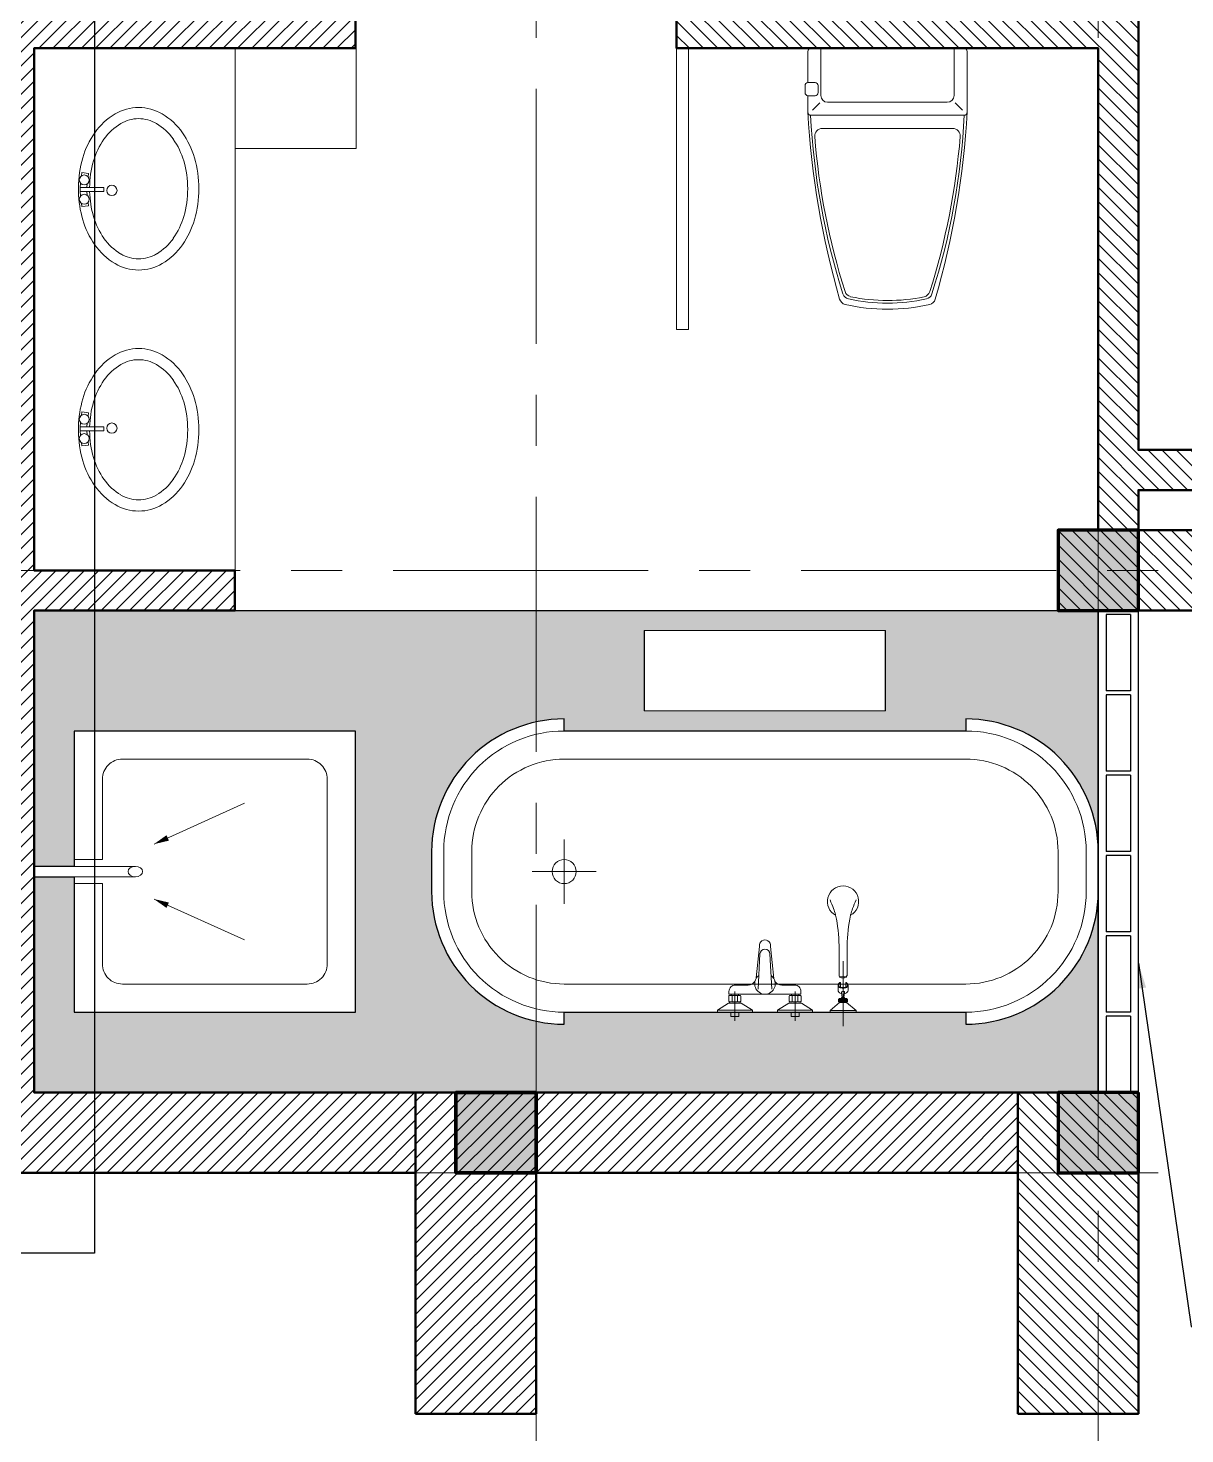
# Model space of a CAD drawing. Header units: inches. Extents: x 88947 to 296847, y 35049 to 161062.
# Drawn here: x 162283 to 165163, y 63057 to 66557 of the extents above; entities that cross this region are included whole.
import ezdxf

# ---------------------------------------------------------------- set-up
doc = ezdxf.new("R2010")
doc.units = ezdxf.units.IN
doc.header["$MEASUREMENT"] = 0
doc.linetypes.add('ACAD_ISO03W100', pattern=[30, 12, -18])
doc.linetypes.add('CENTER', pattern=[50.8, 31.75, -6.35, 6.35, -6.35])
for name, color, linetype, lineweight in [('A-Dims', 145, 'Continuous', 25), ('HACTH', 8, 'Continuous', 5), ('HATCH', 8, 'Continuous', 5), ('KHUNG 1', 6, 'Continuous', 70), ('Net thay', 3, 'Continuous', 25), ('netthay', 254, 'Continuous', 25), ('TRUC', 252, 'ACAD_ISO03W100', 13), ('TUONG', 4, 'Continuous', 50), ('vdung', 56, 'Continuous', 9)]:
    doc.layers.add(name, color=color, linetype=linetype, lineweight=lineweight)
doc.styles.add('VNI-HELVE-CONDENSE', font='VNARIAL.TTF', dxfattribs={"width": 0.7})
doc.dimstyles.new('TAS-50', dxfattribs={"dimscale": 25, "dimtxt": 2.5, "dimasz": 0.7, "dimexe": 1.5, "dimexo": 1.5, "dimgap": 0.8, "dimtad": 1, "dimdec": 0, "dimzin": 3, "dimdsep": 46, "dimtxsty": 'VNI-HELVE-CONDENSE', "dimblk": 'TICK', "dimcen": 2.5, "dimclrt": 71, "dimazin": 2, "dimtfac": 0.75, "dimtdec": 0, "dimtix": 1, "dimtmove": 2, "dimatfit": 2, "dimldrblk": 'TICK123', "dimfxl": 1.5, "dimtolj": 1, "dimtzin": 0, "dimarcsym": 0})
doc.dimstyles.new('TL 50', dxfattribs={"dimscale": 50, "dimtxt": 1.25, "dimasz": 0.5, "dimexe": 1, "dimexo": 1, "dimgap": 0.5, "dimtad": 1, "dimdec": 0, "dimzin": 3, "dimdsep": 46, "dimtxsty": 'VNI-HELVE-CONDENSE', "dimblk": 'DOT', "dimcen": 2, "dimclrt": 7, "dimazin": 2, "dimtfac": 0.75, "dimtdec": 0, "dimtix": 1, "dimtmove": 2, "dimatfit": 2, "dimfxl": 1.5, "dimtolj": 1, "dimtzin": 0, "dimarcsym": 0})

# ---------------------------------------------------------------- blocks, each defined once
blk = doc.blocks.new('_Dot')
at = {"layer": 'netthay', "color": 0, "lineweight": -2}
blk.add_line((-0.5, 0), (-1, 0), dxfattribs=at)
at = {"layer": 'netthay', "color": 0, "const_width": 0.5}
blk.add_lwpolyline([(-0.25, 0, 1), (0.25, 0, 1)], format="xyb", close=True, dxfattribs=at)
blk = doc.blocks.new('A$C03A4483D')
at = {"layer": 'HATCH'}
h = blk.add_hatch(dxfattribs=at)
h.set_pattern_fill('ANSI31', color=256, scale=200, style=0)
h.set_pattern_definition([(45, (1e-08, -1500), (-17.6777, 17.6777), [])])
h.paths.add_polyline_path([(200, -2000), (-100, -2000), (-100, -1200), (200, -1200)])
h = blk.add_hatch(dxfattribs=at)
h.set_pattern_fill('ANSI31', color=256, scale=200, style=0)
h.set_pattern_definition([(45, (1500, -1500), (-17.6777, 17.6777), [])])
h.paths.add_polyline_path([(1700, -2000), (1400, -2000), (1400, -1200), (1700, -1200)])
h = blk.add_hatch(dxfattribs=at)
h.set_pattern_fill('ANSI31', color=256, scale=200, style=0)
h.set_pattern_definition([(45, (3500, -1500), (-17.6777, 17.6777), [])])
h.paths.add_polyline_path([(3700, -2000), (4000, -2000), (4000, -1200), (3700, -1200)])
h = blk.add_hatch(dxfattribs=at)
h.set_pattern_fill('ANSI31', color=256, scale=200, style=0)
h.set_pattern_definition([(135, (5400, -1500), (17.6777, 17.6777), [])])
h.paths.add_polyline_path([(5200, -2000), (5500, -2000), (5500, -1200), (5200, -1200)])
at = {"layer": 'KHUNG 1'}
for points in [[(-100, -1200), (100, -1200), (100, -1400), (-100, -1400)], [(1400, -1200), (1600, -1200), (1600, -1400), (1400, -1400)], [(3800, -1200), (4000, -1200), (4000, -1400), (3800, -1400)], [(4000, -1200), (3800, -1200), (3800, -1400), (4000, -1400)], [(5500, -1200), (5300, -1200), (5300, -1400), (5500, -1400)]]:
    blk.add_lwpolyline(points, close=True, dxfattribs=at)
for points in [[(-100, -1400), (100, -1400), (-100, -1200), (100, -1200)], [(1400, -1400), (1600, -1400), (1400, -1200), (1600, -1200)], [(3800, -1400), (4000, -1400), (3800, -1200), (4000, -1200)], [(4000, -1400), (3800, -1400), (4000, -1200), (3800, -1200)], [(5500, -1400), (5300, -1400), (5500, -1200), (5300, -1200)]]:
    blk.add_solid(points, dxfattribs=at)
at = {"layer": 'TUONG'}
for points in [[(200, -2000), (-100, -2000), (-100, -1200), (200, -1200)], [(1700, -2000), (1400, -2000), (1400, -1200), (1700, -1200)], [(3700, -2000), (4000, -2000), (4000, -1200), (3700, -1200)], [(5200, -2000), (5500, -2000), (5500, -1200), (5200, -1200)]]:
    blk.add_lwpolyline(points, close=True, dxfattribs=at)
blk = doc.blocks.new('vtt2')
for p, q in [((-10.1, 0), (10.1, 0)), ((10.1, 0), (10.1, -10.1)), ((139.9, 0), (139.9, -10.1)), ((160.1, 0), (139.9, 0)), ((-43.6, -15.6), (-43.6, -11)), ((-43.6, -11), (43.6, -11)), ((-15.7, -33.5), (-43.6, -15.6)), ((-43.6, -15.6), (43.6, -15.6)), ((0, -33.5), (-15.7, -33.5)), ((-13, -36.7), (-13.6, -33.5)), ((10.1, -10.1), (-10.1, -10.1)), ((0, -33.5), (15.7, -33.5)), ((13, -36.7), (13.6, -33.5)), ((15.7, -33.5), (43.6, -15.6)), ((43.6, -15.6), (43.6, -11)), ((106.4, -15.6), (106.4, -11)), ((193.6, -11), (106.4, -11)), ((134.3, -33.5), (106.4, -15.6)), ((193.6, -15.6), (106.4, -15.6)), ((150, -33.5), (134.3, -33.5)), ((137, -36.7), (136.4, -33.5)), ((139.9, -10.1), (160.1, -10.1)), ((150, -33.5), (165.7, -33.5)), ((163, -36.7), (163.6, -33.5)), ((165.7, -33.5), (193.6, -15.6)), ((193.6, -15.6), (193.6, -11)), ((237.1, -15.3), (237.1, -11)), ((301.9, -11), (237.1, -11)), ((260.9, -34.8), (237.1, -15.3)), ((301.9, -15.3), (237.1, -15.3)), ((260.9, -34.8), (269.5, -34.8)), ((278.1, -34.8), (269.5, -34.8)), ((278.1, -34.8), (301.9, -15.3)), ((301.9, -15.3), (301.9, -11)), ((-14.8, -50.8), (-14.8, -38.7)), ((-12.8, -36.7), (-9.6, -36.7)), ((-9.1, -55.9), (-9.1, -52.7)), ((-6.9, -52.1), (-6.9, -37.3)), ((-4.3, -36.7), (4.3, -36.7)), ((4.3, -52.8), (-4.3, -52.8)), ((6.9, -52.1), (6.9, -37.3)), ((9.1, -55.9), (9.1, -52.7)), ((9.6, -36.7), (12.8, -36.7)), ((12.8, -52.8), (9.6, -52.8)), ((14.8, -38.7), (14.8, -50.8)), ((57.9, -68.1), (62.6, -155.9)), ((92.1, -68.1), (87.4, -155.9)), ((135.2, -38.7), (135.2, -50.8)), ((140.4, -36.7), (137.2, -36.7)), ((137.2, -52.8), (140.4, -52.8)), ((140.9, -55.9), (140.9, -52.7)), ((143.1, -52.1), (143.1, -37.3)), ((154.3, -36.7), (145.7, -36.7)), ((145.7, -52.8), (154.3, -52.8)), ((156.9, -52.1), (156.9, -37.3)), ((159.1, -55.9), (159.1, -52.7)), ((162.8, -36.7), (159.6, -36.7)), ((164.8, -50.8), (164.8, -38.7)), ((257, -65), (257, -78.4)), ((280.5, -36.6), (258.5, -36.6)), ((258.5, -43.3), (258.5, -36.6)), ((258.5, -43.3), (280.5, -43.3)), ((260.9, -45.1), (269.5, -45.1)), ((265.7, -59.9), (267.2, -47.3)), ((278.1, -45.1), (269.5, -45.1)), ((273.3, -59.9), (271.8, -47.3)), ((280.5, -43.3), (280.5, -36.6)), ((282, -65), (282, -78.4))]:
    blk.add_line(p, q)
at = {"linetype": 'Continuous'}
for p, q in [((0, 10.9), (0, -62.4)), ((150, 10.9), (150, -62.4)), ((269.5, -138.3), (269.5, 24)), ((259.5, -43.3), (259.5, -36.6)), ((260.5, -43.3), (260.5, -36.6)), ((261.5, -43.3), (261.5, -36.6)), ((262.5, -43.3), (262.5, -36.6)), ((263.5, -43.3), (263.5, -36.6)), ((264.5, -43.3), (264.5, -36.6)), ((265.5, -43.3), (265.5, -36.6)), ((266.5, -43.3), (266.5, -36.6)), ((267.5, -43.3), (267.5, -36.6)), ((268.5, -43.3), (268.5, -36.6)), ((269.5, -43.3), (269.5, -36.6)), ((270.5, -43.3), (270.5, -36.6)), ((271.5, -43.3), (271.5, -36.6)), ((272.5, -43.3), (272.5, -36.6)), ((273.5, -43.3), (273.5, -36.6)), ((274.5, -43.3), (274.5, -36.6)), ((275.5, -43.3), (275.5, -36.6)), ((276.5, -43.3), (276.5, -36.6)), ((277.5, -43.3), (277.5, -36.6)), ((278.5, -43.3), (278.5, -36.6)), ((279.5, -43.3), (279.5, -36.6)), ((262.9, -85.1), (262.9, -73.3)), ((276.1, -85.1), (276.1, -73.3))]:
    blk.add_line(p, q, dxfattribs=at)
for points in [[(-10.1, -10.1), (-10.1, 0)], [(160.1, -10.1), (160.1, 0)]]:
    blk.add_lwpolyline(points)
for points in [[(-9.6, -52.8), (-12.8, -52.8, -0.414214), (-14.8, -50.8)], [(52.9, -94.7, -0.076151), (50, -87.5, 0.253452), (33.2, -78.4), (1.3, -78.4, -0.414214), (-14.7, -62.4), (-14.7, -55.9), (164.7, -55.9), (164.7, -62.4, -0.414214), (148.7, -78.4), (116.8, -78.4, 0.253452), (100, -87.5, -0.076151), (97.1, -94.7)], [(159.6, -52.8), (162.8, -52.8, 0.414214), (164.8, -50.8)], [(266, -57.5, 0.018576), (264.5, -57.8, 0.076901), (260.7, -59.4, 0.107156), (257.9, -62.2, 0.146395), (257, -65, 0.146395)], [(282, -65, 0.146395), (281.1, -62.2, 0.107156), (278.3, -59.4, 0.076901), (274.5, -57.8, 0.018576), (273, -57.5, 0.063925)], [(53.1, -96.3), (61.4, -174.7, 1.184895), (88.6, -174.7), (97, -94.9)], [(261.6, -99.8, 0.24616), (259.5, -102.6), (259.5, -176.9, -0.04738), (251, -252.2, 3.957386), (288, -252.2, -0.04738), (279.5, -176.9), (279.5, -102.6, 0.182299), (278.2, -100.3, 0.036518), (277.4, -96.9, 0.144549), (261.6, -96.9, 0.036518), (260.8, -100.3)], [(269.5, -70.5, 0.063925), (264.5, -71.2, 0.076901), (260.7, -72.8, 0.107156), (257.9, -75.6, 0.146395), (257, -78.4, 0.146395), (257.9, -81.2, 0.107156), (260.7, -83.9, 0.045668), (262.9, -85.1, 0.063925)], [(276.1, -85.1, 0.045668), (278.3, -83.9, 0.107156), (281.1, -81.2, 0.146395), (282, -78.4, 0.146395), (281.1, -75.6, 0.107156), (278.3, -72.8, 0.076901), (274.5, -71.2, 0.063925), (269.5, -70.5, 0.063925)]]:
    blk.add_lwpolyline(points, format="xyb")
for points in [[(269.5, -72, 0.063925), (264.9, -72.6, 0.076901), (261.5, -74.1, 0.107156), (259.1, -76.4, 0.146395), (258.5, -78.4, 0.146395), (259.1, -80.3, 0.107156), (261.5, -82.7, 0.033209), (262.9, -83.4, 0.063925)], [(276.1, -83.4, 0.033209), (277.5, -82.7, 0.107156), (279.9, -80.3, 0.146395), (280.5, -78.4, 0.146395), (279.9, -76.4, 0.107156), (277.5, -74.1, 0.076901), (274.1, -72.6, 0.063925), (269.5, -72, 0.063925)]]:
    blk.add_lwpolyline(points, format="xyb", dxfattribs=at)
for centre, radius, start, end in [((261.3, -36.3), 1.64, 104.0487, 187.5065), ((277.7, -36.3), 1.64, 352.4935, 75.9513), ((-12.8, -38.7), 2, 90, 180), ((-22.8, -97.2), 61.9, 75.1734, 77.7048), ((-22.8, 7.7), 61.9, 282.2952, 284.8266), ((8.9, -97.2), 61.9, 102.2952, 104.8266), ((8.9, 7.7), 61.9, 255.1734, 257.7048), ((-8.9, -97.2), 61.9, 75.1734, 77.7048), ((-8.9, 7.7), 61.9, 282.2952, 284.8266), ((22.8, -97.2), 61.9, 102.2952, 104.8266), ((22.8, 7.7), 61.9, 255.1734, 257.7048), ((12.8, -38.7), 2, 0, 90), ((12.8, -50.8), 2, 270, 0), ((75, -81.6), 25.7, 346.8148, 193.1852), ((137.2, -38.7), 2, 90, 180), ((137.2, -50.8), 2, 180, 270), ((127.2, -97.2), 61.9, 75.1734, 77.7048), ((127.2, 7.7), 61.9, 282.2952, 284.8266), ((158.9, -97.2), 61.9, 102.2952, 104.8266), ((158.9, 7.7), 61.9, 255.1734, 257.7048), ((141.1, -97.2), 61.9, 75.1734, 77.7048), ((141.1, 7.7), 61.9, 282.2952, 284.8266), ((172.8, -97.2), 61.9, 102.2952, 104.8266), ((172.8, 7.7), 61.9, 255.1734, 257.7048), ((162.8, -38.7), 2, 0, 90), ((261.3, -43.6), 1.64, 172.4935, 255.9513), ((269.1, -43.3), 4.42, 204.1816, 274.5789), ((268, -60.2), 2.4, 173.0536, 247.3092), ((269.5, -56.7), 6.2, 247.3092, 292.6908), ((269.9, -43.3), 4.42, 265.4211, 335.8184), ((271, -60.2), 2.4, 292.6908, 6.9464), ((277.7, -43.6), 1.64, 284.0487, 7.5065), ((75, -81.6), 25.7, 210.604, 233.5986), ((33.2, -98.4), 20, 6.0147, 10.6781), ((75, -81.6), 25.7, 306.4014, 329.396), ((116.8, -98.4), 20, 169.3219, 173.9853), ((269.5, -126.6), 28, 73.5498, 106.4502), ((275.8, -103.2), 3.78, 49.8361, 63.8259), ((75, -155.3), 12.4, 183.071, 356.929), ((-23251, 9104.2), 25297.4, 338.19981, 338.25273), ((31.2, -193.6), 227.5, 340.6929, 344.5981), ((-141.1, -169.6), 400.7, 347.8411, 348.1128), ((680.1, -169.6), 400.7, 191.8872, 192.1589), ((507.8, -193.6), 227.5, 195.4019, 199.3071), ((23790, 9104.2), 25297.4, 201.74727, 201.80019)]:
    blk.add_arc(centre, radius, start, end)
blk = doc.blocks.new('A$C3CB60EA6')
at = {"layer": 'HACTH'}
for points in [[(-1550, -520), (-1550, -680)], [(-1470, -600), (-1630, -600)]]:
    blk.add_lwpolyline(points, dxfattribs=at)
blk.add_circle((-1550, -600), 30, dxfattribs=at)
at = {"layer": 'vdung'}
for points in [[(-1550, -980, -0.414214), (-1880, -650), (-1880, -550, -0.414214), (-1550, -220)], [(-550, -980, 0.414214), (-220, -650), (-220, -550, 0.414214), (-550, -220)]]:
    blk.add_lwpolyline(points, format="xyb", dxfattribs=at)
for points in [[(-1550, -250), (-1550, -220)], [(-550, -250), (-550, -220)], [(-1550, -250), (-1550, -250)], [(-550, -250), (-550, -250)], [(-1550, -980), (-1550, -950)], [(-550, -980), (-550, -950)]]:
    blk.add_lwpolyline(points, dxfattribs=at)
for points in [[(-1550, -250), (-550, -250, -0.414214), (-250, -550), (-250, -650, -0.414214), (-550, -950), (-1550, -950, -0.414214), (-1850, -650), (-1850, -550, -0.414214)], [(-1550, -320), (-550, -320, -0.414214), (-320, -550), (-320, -650, -0.414214), (-550, -880), (-1550, -880, -0.414214), (-1780, -650), (-1780, -550, -0.414214)]]:
    blk.add_lwpolyline(points, format="xyb", close=True, dxfattribs=at)
at = {"layer": 'vdung', "xscale": -1, "rotation": 180}
blk.add_blockref('vtt2', (-1125, -961), dxfattribs=at)
blk = doc.blocks.new('TICK')
at = {"layer": 'A-Dims', "color": 1}
for p, q in [((-2, 0), (2, 0)), ((0, 1.5), (0, -1.5))]:
    blk.add_line(p, q, dxfattribs=at)
at = {"layer": 'A-Dims', "color": 1, "const_width": 0.788}
blk.add_lwpolyline([(-0.33, -0.35), (0.38, 0.38)], dxfattribs=at)
at = {"layer": 'A-Dims', "color": 1, "const_width": 0.394}
for points in [[(0.24, 0.52, -0.414214), (0.52, 0.52, -1)], [(0.52, 0.52, -0.414214), (0.52, 0.24, -1)], [(-0.47, -0.21, 0.414214), (-0.47, -0.49, 1)], [(-0.47, -0.49, 0.414214), (-0.19, -0.49, 1)]]:
    blk.add_lwpolyline(points, format="xyb", dxfattribs=at)
blk = doc.blocks.new('TICK123')
at = {"layer": 'A-Dims', "color": 1}
blk.add_lwpolyline([(0.05, 0, 0, 0.84, 0), (-2.11, 0, 8.4, 8.4, 0)], format="xyseb", dxfattribs=at)
blk = doc.blocks.new('WC05_P')
for p, q in [((-163.4, 541.6), (-163.4, 400.6)), ((233.6, 541.6), (233.6, 400.6)), ((-210.4, 430.1), (-210.4, 409.1)), ((-202.4, 439.1), (-180.4, 439.1)), ((-171.4, 430.1), (-171.4, 409.1)), ((-202.4, 400.1), (-180.4, 400.1)), ((-166.9, 378.6), (-188.2, 357.3)), ((-143.4, 380.6), (213.6, 380.6)), ((237.1, 378.6), (258.4, 357.3)), ((-192.4, 341.6), (262.6, 341.6)), ((-159.3, 302.6), (229.5, 302.6))]:
    blk.add_line(p, q)
blk.add_lwpolyline([(-202.4, 439.1), (-202.4, 531.6, -0.414214), (-192.4, 541.6), (262.6, 541.6, -0.414214), (272.6, 531.6), (272.6, 351.6, -0.056436), (177.5, -206.3, -0.271858), (161, -222, -0.114547), (-90.9, -221.9, -0.271578), (-107.4, -206.2, -0.056423), (-202.4, 351.6), (-202.4, 400.1)], format="xyb")
for centre, radius, start, end in [((-201.3, 430.1), 9.11, 96.9667, 179.7014), ((-180.4, 430.1), 9, 0, 90), ((-201.3, 409.2), 9.12, 180.3051, 262.9578), ((-180.4, 409.1), 9, 270, 0), ((-143.4, 400.6), 20, 180, 270), ((213.6, 400.6), 20, 270, 0), ((-192.4, 351.6), 10, 180, 270), ((1906, 447.2), 2102.6, 182.8743, 197.6554), ((-1835.8, 447.2), 2102.6, 342.3446, 357.1257), ((262.6, 351.6), 10, 270, 0), ((-159.3, 280.1), 22.5, 90, 184.6246), ((229.5, 280.1), 22.5, 355.3754, 90), ((1905.9, 447.2), 2094.5, 184.6245, 197.5277), ((-1835.8, 447.2), 2094.6, 342.464, 355.3754), ((-76.1, -183.7), 22.5, 197.6554, 257.5059), ((-69.9, -176.8), 22.5, 197.5277, 258.1005), ((35.1, 318), 536.4, 257.5059, 282.4941), ((35.7, 324.3), 534.7, 258.1005, 281.7373), ((139.9, -177.1), 22.5, 281.7373, 342.464), ((146.2, -183.7), 22.5, 282.4941, 342.3446)]:
    blk.add_arc(centre, radius, start, end)
blk = doc.blocks.new('C DDFFG')
for p, q in [((1786522.2, 1255885.8), (1786522.2, 1255963.2)), ((1786522.2, 1255963.2), (1786535, 1255963.2)), ((1786535, 1255963.2), (1786535, 1255885.8)), ((1786473.1, 1255891.7), (1786475.7, 1255913.5)), ((1786475.7, 1255913.5), (1786486.7, 1255912.2)), ((1786510, 1255909.4), (1786522.2, 1255907.9)), ((1786547.3, 1255909.4), (1786535, 1255907.9)), ((1786581.5, 1255913.5), (1786570.5, 1255912.2)), ((1786584.2, 1255891.7), (1786581.5, 1255913.5)), ((1786483.7, 1255890.4), (1786473.1, 1255891.7)), ((1786522.2, 1255885.8), (1786507.8, 1255887.5)), ((1786536.1, 1255880.6), (1786521.8, 1255880.4)), ((1786535, 1255885.8), (1786522.2, 1255885.8)), ((1786535, 1255885.8), (1786549.4, 1255887.5)), ((1786573.6, 1255890.4), (1786584.2, 1255891.7))]:
    blk.add_line(p, q)
at = {"extrusion": (0, 0, -1)}
for centre, major_axis, start_param, end_param in [((1786525.9, 1255911.7), (-256.6, 256.6), 0.503187, 0.785398), ((1786525.9, 1255911.7), (-256.6, -256.6), 2.356194, 2.638405), ((1786502.2, 1255993.2), (-196.6, 196.6), 0.174672, 0.503187), ((1786502.2, 1255993.2), (-170.6, -170.6), 1.745469, 2.073984), ((1786525.9, 1255911.7), (-230.7, 230.7), 0.503187, 0.785398), ((1786525.9, 1255911.7), (-230.7, -230.7), 2.356194, 2.638405), ((1786549.5, 1255993.2), (-170.6, 170.6), 1.067609, 1.396124), ((1786549.5, 1255993.2), (-196.6, -196.6), 2.638405, 2.96692), ((1786466.1, 1256044.9), (-152, -152), 1.319717, 1.745469), ((1786466.1, 1256044.9), (-126.1, 126.1), -0.251079, 0.174672), ((1786585.7, 1256044.9), (-126.1, -126.1), 2.96692, 3.392672), ((1786585.7, 1256044.9), (-152, 152), 1.396124, 1.821875), ((1786410.9, 1256077.5), (-106.7, 106.7), -0.785398, -0.251079), ((1786410.9, 1256077.5), (-80.8, 80.8), -0.785398, -0.251079), ((1786640.8, 1256077.5), (-80.8, 80.8), 1.821875, 2.356194), ((1786640.8, 1256077.5), (-106.7, 106.7), 1.821875, 2.356194), ((1786410.9, 1256077.5), (-106.7, 106.7), -1.319717, -0.785398), ((1786410.9, 1256077.5), (-80.8, -80.8), 0.251079, 0.785398), ((1786640.8, 1256077.5), (-80.8, 80.8), 2.356194, 2.890514), ((1786640.8, 1256077.5), (-106.7, -106.7), 3.926991, 4.46131), ((1786466.1, 1256110.1), (-152, 152), 4.537717, 4.963468), ((1786466.1, 1256110.1), (-126.1, 126.1), 4.537717, 4.963468), ((1786531.2, 1255990), (-11.9, 11.9), -0.785398, 5.497787), ((1786585.7, 1256110.1), (-126.1, -126.1), 4.46131, 4.887061), ((1786585.7, 1256110.1), (-152, -152), 4.46131, 4.887061), ((1786502.2, 1256161.8), (-170.6, 170.6), 4.209202, 4.537717), ((1786549.5, 1256161.8), (-170.6, -170.6), 4.887061, 5.215576), ((1786502.2, 1256161.8), (-196.6, 196.6), 4.209202, 4.537717), ((1786525.9, 1256243.3), (-230.7, -230.7), 5.508997, 5.779998), ((1786497, 1255899.6), (-11.5, -11.5), 0.785398, 7.068583), ((1786525.9, 1256243.3), (-230.7, -230.7), 5.215576, 5.46972), ((1786560.2, 1255899.6), (-11.5, -11.5), 0.785398, 7.068583), ((1786549.5, 1256161.8), (-196.6, -196.6), 4.887061, 5.215576), ((1786525.9, 1256243.3), (-256.6, -256.6), 5.508997, 5.779998), ((1786525.9, 1256243.3), (-256.6, -256.6), 5.215576, 5.46972)]:
    blk.add_ellipse(centre, major_axis=major_axis, ratio=1, start_param=start_param, end_param=end_param, dxfattribs=at)
blk = doc.blocks.new('A$C6CE5165B')
at = {"layer": 'vdung', "ltscale": 0.5}
for points in [[(100, -613), (100, -950), (800, -950), (800, -250), (100, -250), (100, -587)], [(170, -570), (100, -570)], [(170, -630), (100, -630)]]:
    blk.add_lwpolyline(points, dxfattribs=at)
blk.add_lwpolyline([(170, -630), (170, -830, 0.414214), (220, -880), (680, -880, 0.414214), (730, -830), (730, -370, 0.414214), (680, -320), (220, -320, 0.414214), (170, -370), (170, -570)], format="xyb", dxfattribs=at)
at = {"layer": 'vdung'}
for points in [[(0, -587), (252.1, -587)], [(0, -613), (252.1, -613)]]:
    blk.add_lwpolyline(points, dxfattribs=at)
blk.add_ellipse((252.1, -600), major_axis=(18.1, 0), ratio=0.718808, dxfattribs=at)
at = {"layer": 'HACTH'}
for points in [[(299, -531.4), (523.7, -429.8)], [(299, -668.6), (523.7, -770.2)]]:
    blk.add_leader(points, dimstyle='TAS-50', override={"dimgap": 0.8, "dimtad": 0}, dxfattribs=at)

msp = doc.modelspace()

# ---------------------------------------------------------------- hatches: boundary and pattern name
at = {"layer": 'HACTH'}
h = msp.add_hatch(dxfattribs=at)
h.set_pattern_fill('ANSI31', color=256, scale=200, style=0)
h.set_pattern_definition([(45, (161247.74, 63606.807), (-17.67767, 17.67767), [])])
h.paths.add_polyline_path([(162197.7, 65206.8), (162197.7, 66506.8), (161397.7, 66506.8), (161397.7, 66606.8), (161498.4, 66606.8), (161497.7, 66606.8), (162197.7, 66606.8), (162197.7, 67706.8), (162197.7, 68406.8), (162147.7, 68406.8), (162147.7, 68506.8), (162347.7, 68506.8), (162347.7, 68406.8), (162297.7, 68406.8), (162297.7, 67706.8), (162297.7, 66606.8), (162997.7, 66606.8), (162997.1, 66606.8), (163097.7, 66606.8), (163097.7, 66506.8), (162297.7, 66506.8), (162297.7, 65206.8), (162797.7, 65206.8), (162797.7, 65106.8), (162297.7, 65106.8), (162297.7, 63906.8), (163247.7, 63906.8), (163247.7, 63706.8), (161247.7, 63706.8), (161247.7, 63906.8), (162197.7, 63906.8), (162197.7, 65106.8), (161697.7, 65106.8), (161697.7, 65206.8)])
h = msp.add_hatch(dxfattribs=at)
h.set_pattern_fill('ANSI31', color=256, scale=200, style=0)
h.set_pattern_definition([(135, (165897.74, 64856.807), (17.67767, 17.67767), [])])
h.paths.add_polyline_path([(165447.7, 65306.8), (165447.7, 65506.8), (165047.7, 65506.8), (165047.7, 67206.8), (165047.7, 67206.8), (165047.7, 67206.8), (165047.7, 67206.8), (165047.7, 67206.8), (164947.7, 67206.8), (164947.7, 66606.8), (163997.7, 66606.8), (163997.7, 67206.8), (163997.7, 67206.8), (163997.7, 67206.8), (163997.7, 67206.8), (163997.7, 67206.8), (163897.7, 67206.8), (163897.7, 66506.8), (164947.7, 66506.8), (164947.7, 65306.8), (165047.7, 65306.8), (165047.7, 65406.8), (165347.7, 65406.8), (165347.7, 65306.8), (164847.7, 65306.8), (164847.7, 65106.8), (165497.7, 65106.8), (165497.7, 64956.8), (165597.7, 64956.8), (165597.7, 65106.8), (165897.7, 65106.8), (165897.7, 65306.8)])
h = msp.add_hatch(dxfattribs=at)
h.set_pattern_fill('GRAVEL', color=256, scale=100, style=0)
h.set_pattern_definition([(228.0128, (161618.94, 63806.807), (-799.999823, -900.000134), [13.4536, -1331.9088]), (184.9697, (161609.94, 63796.807), (1200.000105, 99.9991307), [23.0868, -2285.5925]), (132.5104, (161586.94, 63794.807), (999.999072, -1100.000867), [16.2788, -1611.6032]), (267.2737, (161547.94, 63769.807), (99.999602, 2000.0000295), [21.0238, -2081.3558]), (292.8337, (161546.94, 63748.807), (-500.0009905, 1199.999641), [20.6155, -2040.9373]), (357.2737, (161554.94, 63729.807), (-2000.0000295, 99.999602), [21.0238, -2081.3558]), (37.6942, (161575.9402, 63728.8072), (-1300.0007346, -999.9990405), [27.8029, -2752.4849]), (72.2553, (161597.94, 63745.8072), (700.0010763, 2199.999623), [26.2488, -2598.6321]), (121.4296, (161605.94, 63770.807), (-800.0008234, 1299.9995036), [21.095, -2088.4073]), (175.2364, (161594.94, 63788.807), (1100.000095, -99.999153), [24.0832, -1180.0763]), (222.3974, (161570.9402, 63790.8072), (-1200.000735, -1099.9992082), [31.1448, -3083.3375]), (138.8141, (161646.94, 63768.807), (-700.000295, 599.999731), [10.63, -1052.3844]), (171.4692, (161638.94, 63775.807), (1299.9998285, -200.000791), [20.2237, -2002.1511]), (225, (161618.94, 63778.81), (-1e-14, -100), [14.142, -127.2792]), (203.1986, (161611.94, 63790.807), (499.999973, 200.000133), [7.6158, -753.9615]), (291.8014, (161604.94, 63787.807), (-99.99999, 300.00003), [10.7703, -527.7462]), (30.9638, (161608.94, 63777.807), (299.9998, 200.00025), [17.493, -565.6023]), (161.5651, (161623.94, 63786.807), (200.00004, -99.99984), [12.649, -303.5787]), (16.3895, (161546.94, 63787.807), (1000.00022, 299.999271), [17.72, -1754.2845]), (70.3462, (161563.94, 63792.807), (-399.999525, -1100.000214), [14.8661, -1471.7408]), (293.1986, (161623.94, 63806.807), (-200.000133, 499.999973), [15.2315, -746.3458]), (343.6105, (161629.94, 63792.807), (-1000.00022, 299.999271), [17.72, -1754.2845]), (339.444, (161546.94, 63725.807), (-500.000184, 199.9996), [17.088, -837.3124]), (294.7751, (161562.94, 63719.807), (-499.999219, 1100.000342), [14.3178, -1417.4643]), (66.8014, (161624.94, 63706.807), (200.000133, 499.999973), [15.2315, -746.3458]), (17.354, (161630.94, 63720.807), (-1300.000202, -399.99945), [16.7631, -1659.5424]), (69.444, (161575.94, 63706.807), (-199.9996, -500.000184), [8.544, -845.8564]), (101.3099, (161618.94, 63706.807), (-99.99976, 400.00008), [5.099, -504.803]), (165.9638, (161617.94, 63711.807), (300.00005, -99.9998), [20.6155, -391.695]), (186.009, (161597.94, 63716.807), (999.999975, 99.999932), [19.105, -1891.3923]), (303.6901, (161608.94, 63768.807), (-100.00013, 199.99996), [14.4222, -346.133]), (353.1572, (161616.94, 63756.8072), (1699.9999365, -200.0008), [25.1794, -2492.7563]), (60.9454, (161641.94, 63753.807), (-400.000003, -700.000038), [10.2956, -1019.2674]), (90, (161646.94, 63762.81), (-100, 100), [6, -94]), (120.2564, (161595.94, 63719.807), (399.999489, -700.000246), [13.8924, -1375.352]), (48.0128, (161588.94, 63731.807), (799.999823, 900.000134), [26.9072, -1318.4552]), (7e-15, (161606.94, 63751.81), (100, 100), [26, -74]), (325.3048, (161632.94, 63751.807), (-999.999426, 700.000861), [15.8114, -1565.3274]), (254.0546, (161645.94, 63742.807), (-99.99999, -400.000013), [14.5602, -713.4508]), (207.646, (161641.94, 63728.807), (-1899.9995807, -1000.0007713), [23.7065, -2346.9474]), (175.4261, (161620.94, 63717.8072), (-1300.000056, 99.99948), [25.0799, -2482.9074])])
h.paths.add_polyline_path([(164946.9, 65106.8), (164946.9, 63906.8), (162297.7, 63906.8), (162297.7, 65106.8), (162746.9, 65106.8)])
edge = h.paths.add_edge_path()
edge.add_arc((164617.7, 64406.8), 330, 270, 360)
edge.add_line((164947.7, 64406.8), (164947.7, 64506.8))
edge.add_arc((164617.7, 64506.8), 330, 0, 90)
edge.add_line((164617.7, 64836.8), (164617.7, 64806.8))
edge.add_line((164617.7, 64806.8), (163617.7, 64806.8))
edge.add_line((163617.7, 64806.8), (163617.7, 64836.8))
edge.add_arc((163617.7, 64506.8), 330, 90, 180)
edge.add_line((163287.7, 64506.8), (163287.7, 64406.8))
edge.add_arc((163617.7, 64406.8), 330, 180, 270)
edge.add_line((163617.7, 64076.8), (163617.7, 64106.8))
edge.add_line((163617.7, 64106.8), (164617.7, 64106.8))
edge.add_line((164617.7, 64106.8), (164617.7, 64076.8))
h.paths.add_polyline_path([(163097.7, 64106.8), (163097.7, 64806.8), (162397.7, 64806.8), (162397.7, 64469.8), (162297.7, 64469.8), (162297.7, 64443.8), (162397.7, 64443.8), (162397.7, 64106.8)], flags=16)
h.paths.add_polyline_path([(164416.9, 65056.8), (163816.9, 65056.8), (163816.9, 64856.8), (164416.9, 64856.8)], flags=16)
h = msp.add_hatch(dxfattribs=at)
h.set_pattern_fill('ANSI31', color=256, scale=200, style=0)
h.set_pattern_definition([(45, (163547.74, 63706.807), (-17.67767, 17.67767), [])])
h.paths.add_polyline_path([(163547.7, 63906.8), (164747.7, 63906.8), (164747.7, 63706.8), (163547.7, 63706.8)])

# ---------------------------------------------------------------- linework, layer by layer
at = {"layer": 'Defpoints'}
for points in [[(159247.7, 67406.8), (162447.7, 67406.8), (162447.7, 63506.8), (159247.7, 63506.8)], [(164946.9, 65106.8), (164946.9, 63906.8), (162297.7, 63906.8), (162297.7, 65106.8), (162746.9, 65106.8), (162746.9, 65106.8)], [(163097.7, 64106.8), (163097.7, 64806.8), (162397.7, 64806.8), (162397.7, 64469.8), (162297.7, 64469.8), (162297.7, 64443.8), (162397.7, 64443.8), (162397.7, 64106.8), (163097.7, 64106.8)]]:
    msp.add_lwpolyline(points, close=True, dxfattribs=at)
msp.add_lwpolyline([(164617.7, 64076.8, 0.414214), (164947.7, 64406.8), (164947.7, 64506.8, 0.414214), (164617.7, 64836.8), (164617.7, 64806.8), (163617.7, 64806.8), (163617.7, 64836.8, 0.414214), (163287.7, 64506.8), (163287.7, 64406.8, 0.414214), (163617.7, 64076.8), (163617.7, 64106.8), (164617.7, 64106.8), (164617.7, 64076.8)], format="xyb", close=True, dxfattribs=at)
at = {"layer": 'KHUNG 1'}
msp.add_lwpolyline([(165047.7, 65306.8), (164847.7, 65306.8), (164847.7, 65106.8), (165047.7, 65106.8)], close=True, dxfattribs=at)
msp.add_solid([(165047.7, 65106.8), (164847.7, 65106.8), (165047.7, 65306.8), (164847.7, 65306.8)], dxfattribs=at)
msp.add_solid([(165047.7, 65106.8), (164847.7, 65106.8), (165047.7, 65306.8), (164847.7, 65306.8)], dxfattribs=at)
at = {"layer": 'Net thay'}
for points in [[(162797.7, 65106.8), (164947.7, 65106.8)], [(164967.7, 65096.8), (164967.7, 64906.8)], [(165027.7, 65096.8), (164967.7, 65096.8)], [(164967.7, 65096.8), (164967.7, 64906.8)], [(165027.7, 65096.8), (164967.7, 65096.8)], [(165027.7, 65096.8), (165027.7, 64906.8)], [(165027.7, 65096.8), (165027.7, 64906.8)], [(165027.7, 64906.8), (164967.7, 64906.8)], [(165027.7, 64906.8), (164967.7, 64906.8)], [(164967.7, 64896.8), (164967.7, 64706.8)], [(165027.7, 64896.8), (164967.7, 64896.8)], [(164967.7, 64896.8), (164967.7, 64706.8)], [(165027.7, 64896.8), (164967.7, 64896.8)], [(165027.7, 64896.8), (165027.7, 64706.8)], [(165027.7, 64896.8), (165027.7, 64706.8)], [(165027.7, 64706.8), (164967.7, 64706.8)], [(165027.7, 64706.8), (164967.7, 64706.8)], [(164967.7, 64696.8), (164967.7, 64506.8)], [(165027.7, 64696.8), (164967.7, 64696.8)], [(164967.7, 64696.8), (164967.7, 64506.8)], [(165027.7, 64696.8), (164967.7, 64696.8)], [(165027.7, 64696.8), (165027.7, 64506.8)], [(165027.7, 64696.8), (165027.7, 64506.8)], [(165027.7, 64506.8), (164967.7, 64506.8)], [(165027.7, 64506.8), (164967.7, 64506.8)], [(164967.7, 64496.8), (164967.7, 64306.8)], [(165027.7, 64496.8), (164967.7, 64496.8)], [(164967.7, 64496.8), (164967.7, 64306.8)], [(165027.7, 64496.8), (164967.7, 64496.8)], [(165027.7, 64496.8), (165027.7, 64306.8)], [(165027.7, 64496.8), (165027.7, 64306.8)], [(165027.7, 64306.8), (164967.7, 64306.8)], [(165027.7, 64306.8), (164967.7, 64306.8)], [(164967.7, 64296.8), (164967.7, 64106.8)], [(165027.7, 64296.8), (164967.7, 64296.8)], [(164967.7, 64296.8), (164967.7, 64106.8)], [(165027.7, 64296.8), (164967.7, 64296.8)], [(165027.7, 64296.8), (165027.7, 64106.8)], [(165027.7, 64296.8), (165027.7, 64106.8)], [(165027.7, 64106.8), (164967.7, 64106.8)], [(165027.7, 64106.8), (164967.7, 64106.8)], [(164967.7, 64096.8), (164967.7, 63906.8)], [(165027.7, 64096.8), (164967.7, 64096.8)], [(164967.7, 64096.8), (164967.7, 63906.8)], [(165027.7, 64096.8), (164967.7, 64096.8)], [(165027.7, 64096.8), (165027.7, 63906.8)], [(165027.7, 64096.8), (165027.7, 63906.8)], [(165027.7, 63906.8), (164967.7, 63906.8)], [(165027.7, 63906.8), (164967.7, 63906.8)]]:
    msp.add_lwpolyline(points, dxfattribs=at)
msp.add_lwpolyline([(165047.7, 65106.8), (164947.7, 65106.8), (164947.7, 63906.8), (165047.7, 63906.8)], close=True, dxfattribs=at)
msp.add_lwpolyline([(165047.7, 65106.8), (164947.7, 65106.8), (164947.7, 63906.8), (165047.7, 63906.8)], close=True, dxfattribs=at)
at = {"layer": 'TRUC', "linetype": 'CENTER', "ltscale": 20}
for points in [[(163547.7, 61706.8), (163547.7, 74206.8)], [(164947.7, 61706.8), (164947.7, 74206.8)], [(154047.7, 65206.8), (170447.7, 65206.8)], [(154047.7, 63706.8), (170447.7, 63706.8)]]:
    msp.add_lwpolyline(points, dxfattribs=at)
at = {"layer": 'TUONG'}
for points in [[(163897.7, 67206.8), (163897.7, 66506.8), (164947.7, 66506.8), (164947.7, 65306.8), (165047.7, 65306.8), (165047.7, 65406.8), (165347.7, 65406.8), (165347.7, 65306.8), (164847.7, 65306.8), (164847.7, 65106.8), (165497.7, 65106.8), (165497.7, 64956.8), (165597.7, 64956.8), (165597.7, 65106.8), (165897.7, 65106.8), (165897.7, 65306.8), (165447.7, 65306.8)], [(165447.7, 65306.8), (165447.7, 65506.8), (165047.7, 65506.8), (165047.7, 67206.8)], [(163097.7, 66606.8), (163097.7, 66506.8), (162297.7, 66506.8), (162297.7, 65206.8), (162797.7, 65206.8), (162797.7, 65106.8), (162297.7, 65106.8), (162297.7, 63906.8), (163247.7, 63906.8), (163247.7, 63706.8), (161247.7, 63706.8)]]:
    msp.add_lwpolyline(points, dxfattribs=at)
msp.add_lwpolyline([(163547.7, 63906.8), (164747.7, 63906.8), (164747.7, 63706.8), (163547.7, 63706.8)], close=True, dxfattribs=at)
at = {"layer": 'vdung', "ltscale": 0.5}
msp.add_lwpolyline([(162298.7, 66506.8), (162798.7, 66506.8), (162798.7, 65206.8), (162298.7, 65206.8)], close=True, dxfattribs=at)
at = {"layer": 'vdung'}
for points in [[(163099.7, 66506.8), (162798.7, 66506.8), (162798.7, 66256.8), (163099.7, 66256.8)], [(163897.7, 66506.8), (163897.7, 65806.8), (163927.7, 65806.8), (163927.7, 66506.8)], [(164416.9, 65056.8), (163816.9, 65056.8), (163816.9, 64856.8), (164416.9, 64856.8)], [(164417.7, 65056.8), (163817.7, 65056.8), (163817.7, 64856.8), (164417.7, 64856.8)]]:
    msp.add_lwpolyline(points, close=True, dxfattribs=at)

# ---------------------------------------------------------------- block references
at = {"layer": 'TUONG'}
msp.add_blockref('A$C03A4483D', (159547.7, 65106.8), dxfattribs=at)
at = {"layer": 'vdung', "ltscale": 0.5, "xscale": 0.8354755789041519, "yscale": 0.8354755784384906, "zscale": 0.8354755784061697}
msp.add_blockref('WC05_P', (164393.4, 66054.3), dxfattribs=at)
at = {"layer": 'vdung', "ltscale": 0.5, "yscale": 0.7614213197957724, "zscale": 0.7614213197969543, "rotation": 270}
for p, xscale in [((-793846.2, 1426455.7), 0.7614213197957724), ((-793846.2, -1294742.1), -0.7614213197957724)]:
    msp.add_blockref('C DDFFG', p, dxfattribs=dict(at, xscale=xscale))
at = {"layer": 'vdung'}
for name, p in [('A$C3CB60EA6', (165167.7, 65056.8)), ('A$C6CE5165B', (162297.7, 65056.8))]:
    msp.add_blockref(name, p, dxfattribs=at)

# ---------------------------------------------------------------- leaders
at = {"layer": 'HACTH'}
msp.add_leader([(165047.7, 64228.5), (165179, 63323.8), (167644.8, 63323.8)], dimstyle='TL 50', override={"dimasz": 1.25, "dimtad": 0}, dxfattribs=at)

doc.saveas('drawing.dxf')
